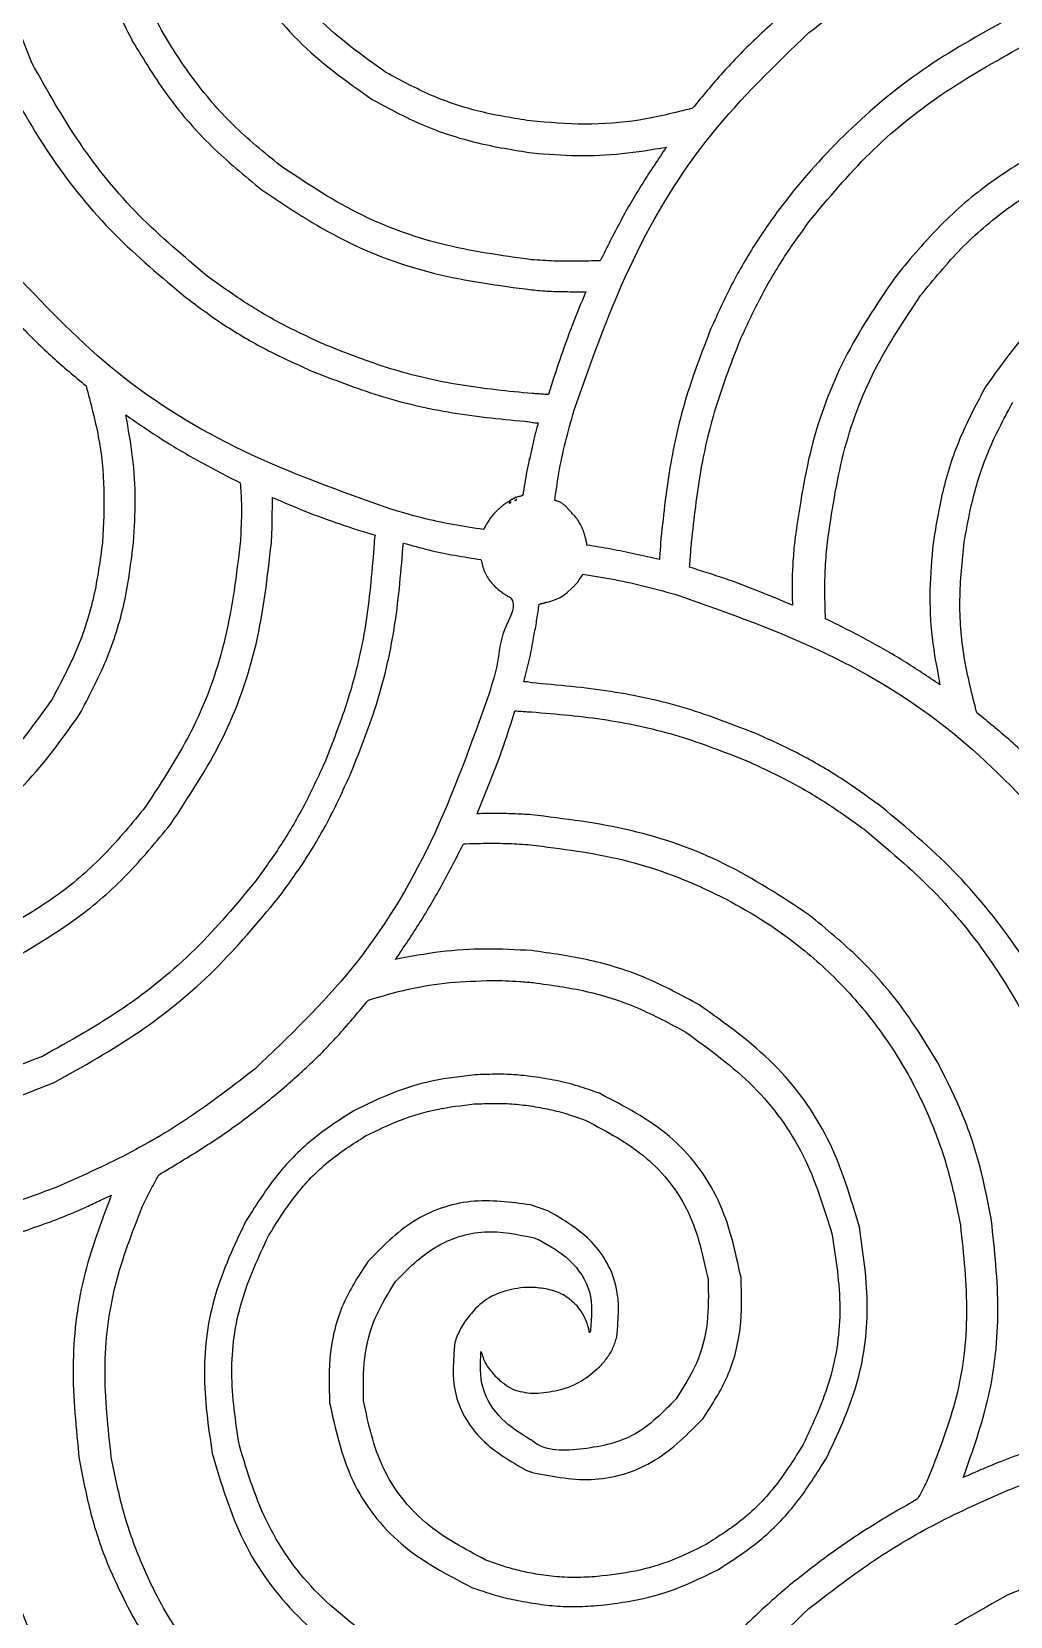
# Model space of a CAD drawing. Extents: x 0 to 371, y 0 to 260.
# Drawn here: x 257.6 to 284.28, y 165.5 to 208.7 of the extents above; entities that cross this region are included whole.
import ezdxf

# ---------------------------------------------------------------- set-up
doc = ezdxf.new("R2010")
doc.units = 0
doc.layers.add('Layer_1', color=7, linetype='CONTINUOUS')

msp = doc.modelspace()

# ---------------------------------------------------------------- linework, layer by layer
at = {"layer": 'Layer_1', "color": 7}
for points in [[(271.171561, 197.035207), (271.171561, 197.061563)], [(270.748333, 195.976874), (270.721452, 195.976874)], [(270.801038, 196.003229), (270.774686, 196.003229)], [(271.885724, 195.924164), (271.859372, 195.924164)], [(272.256247, 195.659581), (272.17666, 195.738646)], [(272.732708, 194.706668), (272.732708, 194.759894)], [(272.229894, 193.436977), (272.308952, 193.516043), (272.362186, 193.569269)], [(272.414891, 193.621979), (272.494477, 193.701561)], [(271.436144, 193.092813), (271.462497, 193.092813)], [(271.674375, 176.556355), (271.197913, 176.715001)], [(271.2775, 174.466043), (271.012917, 174.466043)], [(271.197913, 171.582497), (271.409792, 171.582497)]]:
    msp.add_lwpolyline(points, dxfattribs=at)
for points in [[(264.1601, 196.003229)], [(270.668747, 195.870938)], [(270.827391, 195.950519)], [(267.731977, 194.759894)], [(272.626769, 193.912918)], [(270.774686, 190.182396)], [(270.295128, 186.574347)], [(270.139051, 182.833491)], [(259.76812, 176.979585)]]:
    msp.add_lwpolyline(points, close=True, dxfattribs=at)
for points, knots in [([(257.598227, 207.856769), (257.1702, 208.959456), (256.288893, 211.229893), (255.9687, 214.959988), (256.366684, 217.436509), (256.566249, 218.67833)], [0, 0, 0, 0, 3.536436, 7.28153, 11.048228, 11.048228, 11.048228, 11.048228]), ([(267.255516, 207.592186), (266.613148, 208.051257), (265.341222, 208.960244), (263.940661, 210.894264), (263.48751, 212.378338), (263.260413, 213.12208)], [0, 0, 0, 0, 2.359117, 4.671186, 6.993906, 6.993906, 6.993906, 6.993906]), ([(258.894788, 212.725205), (258.989901, 212.226802), (259.179662, 211.232423), (259.661669, 209.787706), (260.120618, 208.888206), (260.349997, 208.438646)], [0, 0, 0, 0, 1.521336, 3.035266, 4.547924, 4.547924, 4.547924, 4.547924]), ([(264.371457, 205.052289), (263.932933, 205.409718), (263.062328, 206.119325), (261.969392, 207.406825), (261.102121, 208.743905), (260.456703, 210.110022), (259.993993, 211.460081), (259.807925, 212.3917), (259.714894, 212.857497)], [0, 0, 0, 0, 1.694147, 3.363403, 5.041207, 6.462388, 7.886199, 9.309933, 9.309933, 9.309933, 9.309933]), ([(262.519374, 212.910207), (262.761442, 212.09309), (263.243781, 210.464926), (264.783794, 208.34825), (266.178505, 207.354518), (266.884993, 206.851146)], [0, 0, 0, 0, 2.54426, 5.069614, 7.661986, 7.661986, 7.661986, 7.661986]), ([(278.791243, 208.676874), (279.342086, 209.102286), (280.448081, 209.956438), (282.266807, 211.041902), (283.561706, 211.615239), (284.215201, 211.904584)], [0, 0, 0, 0, 2.086879, 4.19008, 6.332929, 6.332929, 6.332929, 6.332929]), ([(278.262076, 209.338332), (277.947177, 209.063965), (277.31258, 208.511051), (276.428391, 207.599171), (275.887552, 206.942388), (275.616243, 206.612918)], [0, 0, 0, 0, 1.252638, 2.524357, 3.804463, 3.804463, 3.804463, 3.804463]), ([(284.215201, 209.047394), (283.42802, 208.609636), (281.865303, 207.740597), (279.819306, 206.021623), (278.34148, 204.390415), (277.336627, 202.959644), (276.668338, 201.819479), (276.303129, 201.013374), (276.119057, 200.607082)], [0, 0, 0, 0, 2.696804, 5.35371, 7.973322, 9.277489, 10.593552, 11.930936, 11.930936, 11.930936, 11.930936]), ([(260.349997, 208.438646), (260.661335, 207.926088), (261.282896, 206.902807), (262.476444, 205.540572), (263.403133, 204.775555), (263.869161, 204.39083)], [0, 0, 0, 0, 1.796894, 3.587356, 5.398685, 5.398685, 5.398685, 5.398685]), ([(272.414891, 198.464061), (272.896662, 199.822876), (273.829301, 202.453345), (275.970721, 205.966937), (277.868373, 207.790187), (278.791243, 208.676874)], [0, 0, 0, 0, 4.320331, 8.363528, 12.191411, 12.191411, 12.191411, 12.191411]), ([(278.791243, 203.517499), (279.32375, 204.157663), (280.397601, 205.448613), (282.379338, 207.05638), (283.864757, 207.887975), (284.612076, 208.306354)], [0, 0, 0, 0, 2.494016, 5.029417, 7.596492, 7.596492, 7.596492, 7.596492]), ([(262.387082, 202.035936), (261.747593, 202.573061), (260.461198, 203.65354), (258.847677, 205.628963), (258.016406, 207.111142), (257.598227, 207.856769)], [0, 0, 0, 0, 2.50184, 5.032695, 7.594725, 7.594725, 7.594725, 7.594725]), ([(256.778122, 207.56583), (257.217108, 206.77825), (258.088528, 205.214846), (259.786684, 203.142778), (261.136611, 202.013067), (261.805205, 201.453543)], [0, 0, 0, 0, 2.701966, 5.363601, 7.975465, 7.975465, 7.975465, 7.975465]), ([(271.197913, 206.269269), (270.739017, 206.341805), (269.818824, 206.487258), (268.485701, 206.929387), (267.664975, 207.371577), (267.255516, 207.592186)], [0, 0, 0, 0, 1.392508, 2.792301, 4.185936, 4.185936, 4.185936, 4.185936]), ([(266.884993, 206.851146), (267.338158, 206.607584), (268.24542, 206.11996), (269.723237, 205.639438), (270.741319, 205.477132), (271.250618, 205.395938)], [0, 0, 0, 0, 1.541296, 3.085767, 4.63181, 4.63181, 4.63181, 4.63181]), ([(275.616243, 206.612918), (275.135149, 206.492921), (274.173252, 206.253001), (272.68146, 206.142413), (271.692896, 206.226943), (271.197913, 206.269269)], [0, 0, 0, 0, 1.485752, 2.970608, 4.45968, 4.45968, 4.45968, 4.45968]), ([(271.250618, 205.395938), (271.657949, 205.364202), (272.47233, 205.300753), (273.6979, 205.353132), (274.501344, 205.487544), (274.90208, 205.554584)], [0, 0, 0, 0, 1.225053, 2.44926, 3.667472, 3.667472, 3.667472, 3.667472]), ([(274.90208, 205.554584), (274.684368, 205.230487), (274.244612, 204.575842), (273.641672, 203.543162), (273.28354, 202.822875), (273.102702, 202.459166)], [0, 0, 0, 0, 1.17114, 2.365587, 3.583926, 3.583926, 3.583926, 3.583926]), ([(285.168125, 205.501874), (284.655528, 205.19053), (283.632148, 204.568942), (282.269671, 203.375473), (281.504553, 202.448745), (281.119788, 201.982709)], [0, 0, 0, 0, 1.797008, 3.587658, 5.399077, 5.399077, 5.399077, 5.399077]), ([(271.224266, 202.485521), (270.398672, 202.599079), (268.759132, 202.824594), (266.416543, 203.689312), (265.051939, 204.598772), (264.371457, 205.052289)], [0, 0, 0, 0, 2.496057, 4.956901, 7.404646, 7.404646, 7.404646, 7.404646]), ([(263.869161, 204.39083), (264.5976, 203.90538), (266.06002, 202.930787), (268.576667, 202.014793), (270.337353, 201.782453), (271.224266, 201.665416)], [0, 0, 0, 0, 2.619894, 5.259723, 7.939252, 7.939252, 7.939252, 7.939252]), ([(281.833951, 201.506769), (282.19187, 201.944534), (282.902484, 202.813675), (284.183616, 203.91862), (285.138878, 204.497527), (285.617705, 204.787705)], [0, 0, 0, 0, 1.694337, 3.363945, 5.041935, 5.041935, 5.041935, 5.041935]), ([(276.912807, 200.289789), (277.088691, 200.671684), (277.438584, 201.431404), (278.067766, 202.511691), (278.550954, 203.183439), (278.791243, 203.517499)], [0, 0, 0, 0, 1.260922, 2.508408, 3.742494, 3.742494, 3.742494, 3.742494]), ([(289.666041, 203.385207), (288.848923, 203.143138), (287.220759, 202.660799), (285.104083, 201.120783), (284.11035, 199.726071), (283.606977, 199.019582)], [0, 0, 0, 0, 2.544261, 5.069618, 7.661991, 7.661991, 7.661991, 7.661991]), ([(273.102702, 202.459166), (272.891411, 202.452182), (272.470857, 202.438283), (271.843898, 202.442742), (271.429623, 202.471343), (271.224266, 202.485521)], [0, 0, 0, 0, 0.634212, 1.262339, 1.879756, 1.879756, 1.879756, 1.879756]), ([(267.387807, 195.685936), (266.027308, 196.167967), (263.393619, 197.101095), (259.874644, 199.236625), (258.057263, 201.138841), (257.174997, 202.062291)], [0, 0, 0, 0, 4.325797, 8.373984, 12.19338, 12.19338, 12.19338, 12.19338]), ([(265.615311, 200.157497), (265.233374, 200.333387), (264.473543, 200.683305), (263.393044, 201.312422), (262.721184, 201.795641), (262.387082, 202.035936)], [0, 0, 0, 0, 1.261045, 2.508746, 3.742942, 3.742942, 3.742942, 3.742942]), ([(281.119788, 201.982709), (280.641063, 201.269254), (279.677887, 199.833807), (278.765849, 197.362828), (278.518746, 195.631396), (278.394368, 194.759894)], [0, 0, 0, 0, 2.571407, 5.173575, 7.810765, 7.810765, 7.810765, 7.810765]), ([(256.539894, 201.533124), (256.794411, 201.23792), (257.306635, 200.643813), (258.158682, 199.815036), (258.770683, 199.304033), (259.07979, 199.045938)], [0, 0, 0, 0, 1.168937, 2.352526, 3.560394, 3.560394, 3.560394, 3.560394]), ([(261.805205, 201.453543), (262.150215, 201.197077), (262.845904, 200.67993), (263.982803, 200.018426), (264.786324, 199.653465), (265.192083, 199.469168)], [0, 0, 0, 0, 1.288998, 2.599179, 3.935706, 3.935706, 3.935706, 3.935706]), ([(271.224266, 201.665416), (271.385514, 201.651174), (271.711498, 201.622382), (272.206069, 201.613097), (272.538605, 201.612836), (272.705827, 201.612705)], [0, 0, 0, 0, 0.485488, 0.981473, 1.483178, 1.483178, 1.483178, 1.483178]), ([(272.705827, 201.612705), (272.581108, 201.307193), (272.330958, 200.694423), (271.986458, 199.760719), (271.788159, 199.126068), (271.688848, 198.808225)], [0, 0, 0, 0, 0.989953, 1.985564, 2.984424, 2.984424, 2.984424, 2.984424]), ([(279.294057, 194.786249), (279.413195, 195.596124), (279.649821, 197.204674), (280.494402, 199.504295), (281.388863, 200.841412), (281.833951, 201.506769)], [0, 0, 0, 0, 2.452598, 4.871277, 7.266896, 7.266896, 7.266896, 7.266896]), ([(276.119057, 200.607082), (275.883485, 199.998854), (275.405774, 198.765445), (274.95636, 196.797409), (274.815075, 195.445428), (274.743436, 194.759894)], [0, 0, 0, 0, 1.954953, 3.964391, 6.031376, 6.031376, 6.031376, 6.031376]), ([(271.250618, 198.83458), (270.589235, 198.899228), (269.283469, 199.026862), (267.38672, 199.464361), (266.199433, 199.928935), (265.615311, 200.157497)], [0, 0, 0, 0, 1.992575, 3.933927, 5.81399, 5.81399, 5.81399, 5.81399]), ([(275.589891, 194.786249), (275.661608, 195.430371), (275.803321, 196.70317), (276.241991, 198.553217), (276.6914, 199.716621), (276.912807, 200.289789)], [0, 0, 0, 0, 1.943386, 3.84017, 5.682105, 5.682105, 5.682105, 5.682105]), ([(265.192083, 199.469168), (265.813369, 199.224728), (267.075138, 198.728295), (269.088548, 198.265588), (270.472501, 198.133769), (271.171561, 198.067186)], [0, 0, 0, 0, 2.001067, 4.063967, 6.169534, 6.169534, 6.169534, 6.169534]), ([(259.07979, 199.045938), (259.203341, 198.586386), (259.451771, 197.66234), (259.603797, 196.226183), (259.554517, 195.26604), (259.529892, 194.786249)], [0, 0, 0, 0, 1.426302, 2.867941, 4.307898, 4.307898, 4.307898, 4.307898]), ([(271.688848, 198.808225), (271.643115, 198.810245), (271.547984, 198.814448), (271.40236, 198.830129), (271.301772, 198.83308), (271.250618, 198.83458)], [0, 0, 0, 0, 0.137306, 0.285617, 0.439088, 0.439088, 0.439088, 0.439088]), ([(283.606977, 199.019582), (283.370582, 198.577128), (282.89749, 197.691654), (282.420487, 196.252064), (282.259053, 195.258165), (282.178121, 194.759894)], [0, 0, 0, 0, 1.503159, 3.008233, 4.521331, 4.521331, 4.521331, 4.521331]), ([(271.859372, 195.924164), (271.900041, 196.20695), (271.981842, 196.775731), (272.168042, 197.62424), (272.332205, 198.18275), (272.414891, 198.464061)], [0, 0, 0, 0, 0.856909, 1.723537, 2.603019, 2.603019, 2.603019, 2.603019]), ([(283.024576, 194.786249), (283.104238, 195.227804), (283.264226, 196.114604), (283.707015, 197.40024), (284.134059, 198.197757), (284.347493, 198.596352)], [0, 0, 0, 0, 1.344943, 2.701122, 4.056191, 4.056191, 4.056191, 4.056191]), ([(260.376352, 194.786249), (260.399283, 195.169897), (260.445407, 195.941555), (260.370998, 197.104213), (260.233675, 197.869458), (260.164995, 198.252188)], [0, 0, 0, 0, 1.152286, 2.317672, 3.483705, 3.483705, 3.483705, 3.483705]), ([(260.164995, 198.252188), (260.490881, 198.027225), (261.149414, 197.572634), (262.196328, 196.961372), (262.921201, 196.588267), (263.286769, 196.400104)], [0, 0, 0, 0, 1.187646, 2.399927, 3.63333, 3.63333, 3.63333, 3.63333]), ([(271.171561, 198.067186), (271.197869, 198.060079), (271.249893, 198.046024), (271.330329, 198.040977), (271.383338, 198.040879), (271.409792, 198.04083)], [0, 0, 0, 0, 0.08155, 0.161267, 0.240676, 0.240676, 0.240676, 0.240676]), ([(271.409792, 198.04083), (271.37804, 197.928783), (271.315433, 197.707856), (271.24535, 197.370332), (271.196293, 197.147533), (271.171561, 197.035207)], [0, 0, 0, 0, 0.349259, 0.688643, 1.033718, 1.033718, 1.033718, 1.033718]), ([(271.171561, 197.061563), (271.146921, 196.949378), (271.09822, 196.727644), (271.038607, 196.392052), (271.003643, 196.168855), (270.986035, 196.056456)], [0, 0, 0, 0, 0.344544, 0.680994, 1.022308, 1.022308, 1.022308, 1.022308]), ([(263.286769, 196.400104), (263.299336, 196.217278), (263.324319, 195.853849), (263.312543, 195.306299), (263.295393, 194.942739), (263.286769, 194.759894)], [0, 0, 0, 0, 0.549499, 1.092317, 1.641533, 1.641533, 1.641533, 1.641533]), ([(264.133745, 194.759894), (264.140867, 194.894749), (264.155312, 195.168236), (264.159897, 195.582898), (264.160032, 195.862467), (264.1601, 196.003229)], [0, 0, 0, 0, 0.405088, 0.821518, 1.243819, 1.243819, 1.243819, 1.243819]), ([(264.1601, 196.003229), (264.462188, 195.87429), (265.069118, 195.615237), (266.004753, 195.269992), (266.642906, 195.07137), (266.96458, 194.971251)], [0, 0, 0, 0, 0.985277, 1.979537, 2.990115, 2.990115, 2.990115, 2.990115]), ([(270.456868, 195.791872), (270.381728, 195.729084), (270.234404, 195.605976), (270.049096, 195.384898), (269.968094, 195.215089), (269.927702, 195.130414)], [0, 0, 0, 0, 0.293617, 0.575684, 0.856236, 0.856236, 0.856236, 0.856236]), ([(270.721452, 195.976874), (270.720206, 195.969961), (270.718055, 195.958021), (270.704376, 195.951373), (270.690621, 195.950241), (270.674329, 195.946472), (270.66398, 195.927179), (270.637612, 195.929285), (270.639866, 195.904325), (270.625325, 195.898385), (270.597685, 195.895598), (270.562288, 195.861248), (270.51144, 195.825246), (270.474742, 195.802803), (270.456868, 195.791872)], [0, 0, 0, 0, 0.019808, 0.034208, 0.041106, 0.06181, 0.080423, 0.101127, 0.12106, 0.13558, 0.142498, 0.205066, 0.270965, 0.333533, 0.333533, 0.333533, 0.333533]), ([(270.668747, 195.870938), (270.661558, 195.869328), (270.647907, 195.866271), (270.638197, 195.850574), (270.608667, 195.837009), (270.62296, 195.868117), (270.644883, 195.870398), (270.66026, 195.870746), (270.668747, 195.870938)], [0, 0, 0, 0, 0.020704, 0.039317, 0.060021, 0.080177, 0.100829, 0.12627, 0.12627, 0.12627, 0.12627]), ([(270.774686, 196.003229), (270.773436, 195.996306), (270.771277, 195.98435), (270.757636, 195.977785), (270.750609, 195.977097), (270.748333, 195.976874)], [0, 0, 0, 0, 0.019808, 0.034208, 0.041106, 0.041106, 0.041106, 0.041106]), ([(270.827391, 195.950519), (270.819069, 195.943581), (270.805291, 195.932095), (270.787994, 195.925884), (270.763359, 195.921914), (270.800616, 195.944214), (270.815036, 195.949203), (270.824724, 195.950235), (270.827391, 195.950519)], [0, 0, 0, 0, 0.031496, 0.052148, 0.059991, 0.091487, 0.112139, 0.119982, 0.119982, 0.119982, 0.119982]), ([(270.986035, 196.056456), (270.97704, 196.054668), (270.958379, 196.05096), (270.934609, 196.035233), (270.901069, 196.027508), (270.86427, 196.026644), (270.831252, 196.009437), (270.810302, 196.005133), (270.801038, 196.003229)], [0, 0, 0, 0, 0.027281, 0.056596, 0.083876, 0.129495, 0.165195, 0.193498, 0.193498, 0.193498, 0.193498]), ([(272.17666, 195.738646), (272.17486, 195.745833), (272.171026, 195.761145), (272.145905, 195.772743), (272.12155, 195.794166), (272.09006, 195.820295), (272.051473, 195.841878), (272.016502, 195.876742), (271.968482, 195.890567), (271.92164, 195.900966), (271.896891, 195.916951), (271.885724, 195.924164)], [0, 0, 0, 0, 0.021163, 0.045089, 0.077239, 0.119756, 0.167007, 0.209524, 0.265064, 0.313164, 0.352706, 0.352706, 0.352706, 0.352706]), ([(269.927702, 195.130414), (269.644915, 195.171084), (269.076135, 195.252884), (268.227628, 195.439086), (267.669118, 195.60325), (267.387807, 195.685936)], [0, 0, 0, 0, 0.856908, 1.723535, 2.603017, 2.603017, 2.603017, 2.603017]), ([(272.468125, 195.421352), (272.443556, 195.447487), (272.395292, 195.498828), (272.329079, 195.582105), (272.280816, 195.633445), (272.256247, 195.659581)], [0, 0, 0, 0, 0.107569, 0.21131, 0.318879, 0.318879, 0.318879, 0.318879]), ([(272.732708, 194.759894), (272.723943, 194.794855), (272.706876, 194.862933), (272.681233, 194.960175), (272.654373, 195.048764), (272.625984, 195.131047), (272.594048, 195.212497), (272.552705, 195.277538), (272.522649, 195.334266), (272.492736, 195.37619), (272.476598, 195.405805), (272.468125, 195.421352)], [0, 0, 0, 0, 0.108128, 0.210555, 0.301685, 0.385703, 0.471853, 0.563171, 0.616246, 0.664269, 0.717344, 0.717344, 0.717344, 0.717344]), ([(266.96458, 194.971251), (266.957508, 194.94728), (266.944115, 194.901886), (266.938103, 194.83044), (266.938185, 194.784032), (266.938227, 194.759894)], [0, 0, 0, 0, 0.074783, 0.141617, 0.214059, 0.214059, 0.214059, 0.214059]), ([(259.529892, 194.786249), (259.462939, 194.285661), (259.329054, 193.284635), (258.863544, 191.834926), (258.390114, 190.944674), (258.153749, 190.500206)], [0, 0, 0, 0, 1.513347, 3.026242, 4.534674, 4.534674, 4.534674, 4.534674]), ([(258.894788, 190.07646), (259.153991, 190.564558), (259.672394, 191.540752), (260.171229, 193.135755), (260.307864, 194.235171), (260.376352, 194.786249)], [0, 0, 0, 0, 1.655747, 3.311482, 4.975489, 4.975489, 4.975489, 4.975489]), ([(263.286769, 194.759894), (263.179846, 193.895142), (262.967237, 192.175629), (262.103334, 189.710303), (261.162218, 188.276172), (260.694161, 187.562918)], [0, 0, 0, 0, 2.61027, 5.190383, 7.743212, 7.743212, 7.743212, 7.743212]), ([(261.381975, 187.086977), (261.883375, 187.845923), (262.891163, 189.371366), (263.820739, 191.999259), (264.028957, 193.835693), (264.133745, 194.759894)], [0, 0, 0, 0, 2.722229, 5.471544, 8.256933, 8.256933, 8.256933, 8.256933]), ([(266.938227, 194.759894), (266.880754, 194.057047), (266.767482, 192.671838), (266.324217, 190.656467), (265.831612, 189.399558), (265.588958, 188.780414)], [0, 0, 0, 0, 2.114445, 4.167261, 6.16014, 6.16014, 6.16014, 6.16014]), ([(266.303122, 188.48896), (266.56179, 189.138674), (267.087221, 190.458432), (267.554436, 192.573522), (267.672375, 194.025904), (267.731977, 194.759894)], [0, 0, 0, 0, 2.095571, 4.256707, 6.464771, 6.464771, 6.464771, 6.464771]), ([(267.731977, 194.759894), (267.963142, 194.694449), (268.426094, 194.563382), (269.13459, 194.42136), (269.61058, 194.346989), (269.848644, 194.309793)], [0, 0, 0, 0, 0.720513, 1.442967, 2.165843, 2.165843, 2.165843, 2.165843]), ([(274.717083, 194.309793), (274.496847, 194.360894), (274.05757, 194.462818), (273.395838, 194.595249), (272.953397, 194.669588), (272.732708, 194.706668)], [0, 0, 0, 0, 0.678238, 1.352795, 2.024117, 2.024117, 2.024117, 2.024117]), ([(274.743436, 194.759894), (274.741869, 194.70919), (274.738793, 194.609588), (274.721726, 194.460099), (274.718649, 194.360497), (274.717083, 194.309793)], [0, 0, 0, 0, 0.152124, 0.298834, 0.450958, 0.450958, 0.450958, 0.450958]), ([(275.537186, 194.099986), (275.544287, 194.176831), (275.558299, 194.328455), (275.568676, 194.557732), (275.582754, 194.709379), (275.589891, 194.786249)], [0, 0, 0, 0, 0.231487, 0.456755, 0.688326, 0.688326, 0.688326, 0.688326]), ([(278.394368, 194.759894), (278.378548, 194.574462), (278.346778, 194.202078), (278.325557, 193.636879), (278.336258, 193.257874), (278.341663, 193.066458)], [0, 0, 0, 0, 0.558295, 1.121167, 1.695522, 1.695522, 1.695522, 1.695522]), ([(279.241352, 192.695938), (279.234405, 192.931408), (279.220627, 193.398424), (279.23005, 194.096591), (279.272761, 194.55679), (279.294057, 194.786249)], [0, 0, 0, 0, 0.706737, 1.401697, 2.092798, 2.092798, 2.092798, 2.092798]), ([(282.178121, 194.759894), (282.139398, 194.33249), (282.061646, 193.474312), (282.119933, 192.174928), (282.281965, 191.323508), (282.363118, 190.897081)], [0, 0, 0, 0, 1.286655, 2.583458, 3.884635, 3.884635, 3.884635, 3.884635]), ([(283.368746, 190.129686), (283.240007, 190.633009), (282.981416, 191.64401), (282.860488, 193.218586), (282.969814, 194.263061), (283.024576, 194.786249)], [0, 0, 0, 0, 1.556917, 3.127299, 4.703409, 4.703409, 4.703409, 4.703409]), ([(269.848644, 194.309793), (269.87458, 194.199325), (269.925913, 193.980684), (270.104285, 193.688877), (270.268836, 193.538725), (270.351458, 193.463333)], [0, 0, 0, 0, 0.338897, 0.670754, 1.005417, 1.005417, 1.005417, 1.005417]), ([(278.341663, 193.066458), (278.038835, 193.193588), (277.429913, 193.44922), (276.49658, 193.800775), (275.858397, 193.999808), (275.537186, 194.099986)], [0, 0, 0, 0, 0.985284, 1.981199, 2.990435, 2.990435, 2.990435, 2.990435]), ([(272.362186, 193.569269), (272.369336, 193.57107), (272.384569, 193.574906), (272.395858, 193.600049), (272.407949, 193.61398), (272.414891, 193.621979)], [0, 0, 0, 0, 0.021038, 0.044821, 0.07689, 0.07689, 0.07689, 0.07689]), ([(272.494477, 193.701561), (272.495918, 193.708581), (272.498652, 193.721913), (272.516655, 193.733918), (272.51939, 193.74725), (272.52083, 193.754271)], [0, 0, 0, 0, 0.020705, 0.039319, 0.060024, 0.060024, 0.060024, 0.060024]), ([(272.52083, 193.754271), (272.536491, 193.77142), (272.566238, 193.803993), (272.599573, 193.858821), (272.617849, 193.895176), (272.626769, 193.912918)], [0, 0, 0, 0, 0.069511, 0.132028, 0.191624, 0.191624, 0.191624, 0.191624]), ([(272.626769, 193.912918), (272.918267, 193.865158), (273.503875, 193.76921), (274.37913, 193.578335), (274.956007, 193.413815), (275.24625, 193.331041)], [0, 0, 0, 0, 0.886089, 1.780118, 2.685403, 2.685403, 2.685403, 2.685403]), ([(270.351458, 193.463333), (270.369429, 193.452719), (270.406325, 193.43093), (270.454776, 193.389092), (270.503302, 193.365104), (270.534405, 193.33648), (270.56516, 193.32628), (270.585371, 193.301624), (270.614843, 193.300654), (270.631248, 193.288028), (270.865234, 193.086096), (270.372256, 192.347027), (270.340125, 191.519806), (270.153556, 190.928855), (270.059993, 190.632497)], [0, 0, 0, 0, 0.062523, 0.128365, 0.190888, 0.223716, 0.253339, 0.286167, 0.312625, 0.336102, 0.346563, 1.239408, 2.145887, 3.057799, 3.057799, 3.057799, 3.057799]), ([(271.568436, 193.119168), (271.576787, 193.126231), (271.592169, 193.139242), (271.620846, 193.14595), (271.638704, 193.14601), (271.647493, 193.146039)], [0, 0, 0, 0, 0.032347, 0.059583, 0.085982, 0.085982, 0.085982, 0.085982]), ([(271.647493, 193.146039), (271.71568, 193.165216), (271.849503, 193.202854), (272.039522, 193.288604), (272.14894, 193.370003), (272.203542, 193.410622)], [0, 0, 0, 0, 0.212426, 0.416911, 0.620595, 0.620595, 0.620595, 0.620595]), ([(272.203542, 193.410622), (272.204792, 193.417545), (272.20695, 193.429501), (272.220591, 193.436067), (272.227618, 193.436755), (272.229894, 193.436977)], [0, 0, 0, 0, 0.019808, 0.034208, 0.041106, 0.041106, 0.041106, 0.041106]), ([(275.24625, 193.331041), (276.606858, 192.848966), (279.241787, 191.915389), (282.763753, 189.772153), (284.577456, 187.858513), (285.459061, 186.928331)], [0, 0, 0, 0, 4.326149, 8.37794, 12.210244, 12.210244, 12.210244, 12.210244]), ([(271.012917, 190.976146), (271.039288, 191.073103), (271.091903, 191.266551), (271.165771, 191.556979), (271.233829, 191.892526), (271.302426, 192.26949), (271.377, 192.683342), (271.416643, 192.957802), (271.436144, 193.092813)], [0, 0, 0, 0, 0.301445, 0.601444, 0.898796, 1.32832, 1.75098, 2.160184, 2.160184, 2.160184, 2.160184]), ([(271.462497, 193.092813), (271.471227, 193.099939), (271.488921, 193.114384), (271.527247, 193.119385), (271.553485, 193.119247), (271.568436, 193.119168)], [0, 0, 0, 0, 0.033167, 0.067223, 0.112338, 0.112338, 0.112338, 0.112338]), ([(282.363118, 190.897081), (282.036887, 191.115023), (281.37652, 191.556188), (280.333041, 192.155453), (279.607147, 192.514836), (279.241352, 192.695938)], [0, 0, 0, 0, 1.176781, 2.382078, 3.606441, 3.606441, 3.606441, 3.606441]), ([(271.224266, 190.949791), (271.200296, 190.956863), (271.154904, 190.970256), (271.08346, 190.97627), (271.037054, 190.976189), (271.012917, 190.976146)], [0, 0, 0, 0, 0.074781, 0.141612, 0.214051, 0.214051, 0.214051, 0.214051]), ([(270.059993, 190.632497), (269.577955, 189.271957), (268.644804, 186.638162), (266.509348, 183.118973), (264.607097, 181.301477), (263.683643, 180.419168)], [0, 0, 0, 0, 4.325923, 8.37432, 12.193811, 12.193811, 12.193811, 12.193811]), ([(277.389269, 189.547293), (276.750332, 189.797211), (275.452506, 190.304852), (273.37381, 190.75692), (271.946981, 190.884944), (271.224266, 190.949791)], [0, 0, 0, 0, 2.055862, 4.175925, 6.351995, 6.351995, 6.351995, 6.351995]), ([(258.153749, 190.500206), (257.694714, 189.85781), (256.785815, 188.585851), (254.852101, 187.18493), (253.368081, 186.731713), (252.62437, 186.504585)], [0, 0, 0, 0, 2.359139, 4.671152, 6.993793, 6.993793, 6.993793, 6.993793]), ([(269.742705, 187.377916), (269.866372, 187.680547), (270.115661, 188.290591), (270.471109, 189.222002), (270.672955, 189.860561), (270.774686, 190.182396)], [0, 0, 0, 0, 0.98081, 1.97712, 2.98951, 2.98951, 2.98951, 2.98951]), ([(270.774686, 190.182396), (270.825345, 190.180831), (270.924819, 190.177758), (271.074132, 190.160679), (271.173607, 190.157606), (271.224266, 190.156041)], [0, 0, 0, 0, 0.151989, 0.298449, 0.450438, 0.450438, 0.450438, 0.450438]), ([(271.224266, 190.156041), (271.911748, 190.098452), (273.26796, 189.984844), (275.23794, 189.54863), (276.467418, 189.068841), (277.071452, 188.833124)], [0, 0, 0, 0, 2.068543, 4.080665, 6.023909, 6.023909, 6.023909, 6.023909]), ([(286.094166, 187.483852), (285.821625, 187.798562), (285.272443, 188.432716), (284.365522, 189.322811), (283.702871, 189.859217), (283.368746, 190.129686)], [0, 0, 0, 0, 1.248723, 2.516232, 3.805337, 3.805337, 3.805337, 3.805337]), ([(252.835727, 185.710835), (253.652312, 185.958006), (255.277037, 186.449793), (257.397739, 187.97952), (258.391502, 189.371499), (258.894788, 190.07646)], [0, 0, 0, 0, 2.548266, 5.070183, 7.657964, 7.657964, 7.657964, 7.657964]), ([(280.775618, 187.562918), (280.429898, 187.814346), (279.730136, 188.323255), (278.599205, 188.992934), (277.795208, 189.361303), (277.389269, 189.547293)], [0, 0, 0, 0, 1.282083, 2.595024, 3.933957, 3.933957, 3.933957, 3.933957]), ([(277.071452, 188.833124), (277.453388, 188.657234), (278.21322, 188.307316), (279.293721, 187.6782), (279.965583, 187.194981), (280.299686, 186.954686)], [0, 0, 0, 0, 1.261045, 2.508749, 3.742947, 3.742947, 3.742947, 3.742947]), ([(265.588958, 188.780414), (265.413033, 188.398472), (265.063034, 187.638608), (264.433628, 186.558178), (263.950329, 185.886295), (263.709999, 185.552188)], [0, 0, 0, 0, 1.261102, 2.508929, 3.743202, 3.743202, 3.743202, 3.743202]), ([(264.318747, 185.076247), (264.57484, 185.427712), (265.089344, 186.13382), (265.752893, 187.277465), (266.118728, 188.082961), (266.303122, 188.48896)], [0, 0, 0, 0, 1.304057, 2.619905, 3.957169, 3.957169, 3.957169, 3.957169]), ([(260.694161, 187.562918), (260.336085, 187.123554), (259.625282, 186.251394), (258.349392, 185.138537), (257.389908, 184.567746), (256.910413, 184.282497)], [0, 0, 0, 0, 1.69868, 3.371974, 5.043547, 5.043547, 5.043547, 5.043547]), ([(287.020208, 170.60323), (287.191572, 171.85614), (287.532699, 174.350251), (287.104608, 178.058205), (286.030377, 181.246719), (284.471697, 183.791775), (282.799108, 185.876311), (281.445866, 187.004257), (280.775618, 187.562918)], [0, 0, 0, 0, 3.781588, 7.527836, 11.082466, 13.784317, 16.44576, 19.057536, 19.057536, 19.057536, 19.057536]), ([(257.333644, 183.567813), (257.84624, 183.879157), (258.869619, 184.500744), (260.232093, 185.694214), (260.99721, 186.620942), (261.381975, 187.086977)], [0, 0, 0, 0, 1.797007, 3.587655, 5.399073, 5.399073, 5.399073, 5.399073]), ([(271.224266, 187.351561), (271.05903, 187.360231), (270.730669, 187.37746), (270.236559, 187.394223), (269.907973, 187.383373), (269.742705, 187.377916)], [0, 0, 0, 0, 0.496425, 0.986507, 1.482446, 1.482446, 1.482446, 1.482446]), ([(278.791243, 184.626146), (278.040988, 185.118879), (276.532784, 186.109397), (273.941323, 187.021353), (272.133139, 187.241104), (271.224266, 187.351561)], [0, 0, 0, 0, 2.686076, 5.399698, 8.142179, 8.142179, 8.142179, 8.142179]), ([(280.299686, 186.954686), (280.939175, 186.417561), (282.225569, 185.337082), (283.839089, 183.361658), (284.670359, 181.879479), (285.088538, 181.133853)], [0, 0, 0, 0, 2.501839, 5.032693, 7.594724, 7.594724, 7.594724, 7.594724]), ([(267.520099, 183.409166), (267.744689, 183.741568), (268.196694, 184.410554), (268.809806, 185.464915), (269.18391, 186.191932), (269.372182, 186.557811)], [0, 0, 0, 0, 1.203234, 2.421602, 3.655967, 3.655967, 3.655967, 3.655967]), ([(269.372182, 186.557811), (269.474226, 186.561775), (269.679015, 186.56973), (269.986722, 186.575688), (270.192338, 186.574794), (270.295128, 186.574347)], [0, 0, 0, 0, 0.306357, 0.614826, 0.923194, 0.923194, 0.923194, 0.923194]), ([(270.295128, 186.574347), (270.397167, 186.572587), (270.599849, 186.569092), (270.900952, 186.555502), (271.099601, 186.539417), (271.197913, 186.531456)], [0, 0, 0, 0, 0.306154, 0.608128, 0.904015, 0.904015, 0.904015, 0.904015]), ([(271.197913, 186.531456), (272.046641, 186.426121), (273.735994, 186.216459), (276.135271, 185.331504), (278.079105, 184.176948), (279.564948, 182.889008), (280.666241, 181.612513), (281.531555, 180.272585), (282.177442, 178.90708), (282.640043, 177.556864), (282.826127, 176.625266), (282.919166, 176.15948)], [0, 0, 0, 0, 2.558737, 5.093043, 7.60685, 9.301099, 10.970518, 12.648395, 14.069576, 15.493389, 16.917123, 16.917123, 16.917123, 16.917123]), ([(263.709999, 185.552188), (263.177491, 184.912024), (262.103641, 183.621074), (260.121904, 182.013307), (258.636485, 181.181711), (257.889165, 180.763333)], [0, 0, 0, 0, 2.494016, 5.029417, 7.596492, 7.596492, 7.596492, 7.596492]), ([(258.206975, 180.049164), (258.994517, 180.488144), (260.557822, 181.359538), (262.629656, 183.057771), (263.759263, 184.40766), (264.318747, 185.076247)], [0, 0, 0, 0, 2.701851, 5.363294, 7.97507, 7.97507, 7.97507, 7.97507]), ([(282.310413, 180.578331), (281.999075, 181.090889), (281.377512, 182.11417), (280.183962, 183.476405), (279.257272, 184.241421), (278.791243, 184.626146)], [0, 0, 0, 0, 1.796895, 3.587358, 5.398689, 5.398689, 5.398689, 5.398689]), ([(271.224266, 183.647394), (270.810235, 183.670356), (269.983544, 183.716204), (268.740588, 183.636568), (267.927189, 183.485015), (267.520099, 183.409166)], [0, 0, 0, 0, 1.243343, 2.482573, 3.724182, 3.724182, 3.724182, 3.724182]), ([(275.801769, 182.165831), (275.329273, 182.423567), (274.383178, 182.939639), (272.829034, 183.425258), (271.759711, 183.573277), (271.224266, 183.647394)], [0, 0, 0, 0, 1.611897, 3.227553, 4.847955, 4.847955, 4.847955, 4.847955]), ([(266.779583, 182.298122), (267.142037, 182.405336), (267.869009, 182.620375), (268.99775, 182.797851), (269.758346, 182.821602), (270.139051, 182.833491)], [0, 0, 0, 0, 1.133157, 2.272774, 3.414828, 3.414828, 3.414828, 3.414828]), ([(270.139051, 182.833491), (270.265936, 182.832175), (270.519576, 182.829544), (270.899372, 182.809794), (271.151536, 182.785966), (271.2775, 182.774063)], [0, 0, 0, 0, 0.380653, 0.760913, 1.140463, 1.140463, 1.140463, 1.140463]), ([(271.2775, 182.774063), (271.760632, 182.708794), (272.72826, 182.578073), (274.135498, 182.12633), (274.998397, 181.659143), (275.431247, 181.424791)], [0, 0, 0, 0, 1.460967, 2.926054, 4.400678, 4.400678, 4.400678, 4.400678]), ([(264.266036, 179.731354), (264.563503, 179.988213), (265.164251, 180.506952), (266.001813, 181.367933), (266.519194, 181.986705), (266.779583, 182.298122)], [0, 0, 0, 0, 1.178675, 2.380387, 3.597991, 3.597991, 3.597991, 3.597991]), ([(280.167394, 176.106769), (279.925325, 176.923887), (279.442986, 178.552051), (277.902969, 180.668726), (276.508257, 181.662458), (275.801769, 182.165831)], [0, 0, 0, 0, 2.544261, 5.069616, 7.661989, 7.661989, 7.661989, 7.661989]), ([(275.431247, 181.424791), (276.072976, 180.96112), (277.340386, 180.045373), (278.746581, 178.11796), (279.199437, 176.636974), (279.426349, 175.894896)], [0, 0, 0, 0, 2.366487, 4.673791, 6.990992, 6.990992, 6.990992, 6.990992]), ([(257.889165, 180.763333), (256.799607, 180.340648), (254.558266, 179.471138), (250.87712, 179.133321), (248.429223, 179.513936), (247.200412, 179.704999)], [0, 0, 0, 0, 3.494783, 7.189148, 10.912982, 10.912982, 10.912982, 10.912982]), ([(263.683643, 180.419168), (263.1328, 179.993756), (262.026806, 179.139604), (260.208079, 178.05414), (258.91318, 177.480803), (258.259685, 177.191458)], [0, 0, 0, 0, 2.086879, 4.19008, 6.332929, 6.332929, 6.332929, 6.332929]), ([(269.69, 180.260521), (269.306138, 180.216798), (268.539996, 180.129533), (267.42448, 179.792439), (266.730943, 179.452472), (266.382708, 179.281769)], [0, 0, 0, 0, 1.157449, 2.310129, 3.4726, 3.4726, 3.4726, 3.4726]), ([(271.2775, 180.207811), (271.101349, 180.229093), (270.749927, 180.271551), (270.218956, 180.281358), (269.866325, 180.267467), (269.69, 180.260521)], [0, 0, 0, 0, 0.531999, 1.061341, 1.590741, 1.590741, 1.590741, 1.590741]), ([(273.076349, 179.75771), (272.886563, 179.825003), (272.501796, 179.961432), (271.900092, 180.113893), (271.486506, 180.176282), (271.2775, 180.207811)], [0, 0, 0, 0, 0.603915, 1.224361, 1.858225, 1.858225, 1.858225, 1.858225]), ([(283.765621, 176.291771), (283.670509, 176.790174), (283.480748, 177.784554), (282.998741, 179.229271), (282.539791, 180.12877), (282.310413, 180.578331)], [0, 0, 0, 0, 1.521336, 3.035266, 4.547924, 4.547924, 4.547924, 4.547924]), ([(247.359058, 178.831668), (248.612442, 178.665382), (251.107903, 178.334311), (254.836977, 178.722177), (257.105737, 179.615536), (258.206975, 180.049164)], [0, 0, 0, 0, 3.786896, 7.539635, 11.079314, 11.079314, 11.079314, 11.079314]), ([(276.93916, 174.730626), (276.782717, 175.45487), (276.471546, 176.89542), (275.068451, 178.726904), (273.746988, 179.41069), (273.076349, 179.75771)], [0, 0, 0, 0, 2.205182, 4.386197, 6.633614, 6.633614, 6.633614, 6.633614]), ([(261.064165, 177.535622), (261.438957, 177.759229), (262.184516, 178.20404), (263.260751, 178.927822), (263.932071, 179.464413), (264.266036, 179.731354)], [0, 0, 0, 0, 1.309251, 2.604444, 3.886626, 3.886626, 3.886626, 3.886626]), ([(266.699997, 178.593956), (267.012932, 178.747141), (267.635596, 179.051943), (268.636773, 179.345286), (269.321158, 179.426295), (269.663118, 179.466771)], [0, 0, 0, 0, 1.044083, 2.077466, 3.109444, 3.109444, 3.109444, 3.109444]), ([(269.663118, 179.466771), (269.836843, 179.473723), (270.180373, 179.487471), (270.693879, 179.478093), (271.030247, 179.435361), (271.197913, 179.414061)], [0, 0, 0, 0, 0.521619, 1.031471, 1.538189, 1.538189, 1.538189, 1.538189]), ([(271.197913, 179.414061), (271.371842, 179.384244), (271.716566, 179.325148), (272.221186, 179.192893), (272.544967, 179.075506), (272.705827, 179.017186)], [0, 0, 0, 0, 0.52926, 1.048985, 1.562131, 1.562131, 1.562131, 1.562131]), ([(266.382708, 179.281769), (265.994326, 179.032974), (265.203707, 178.526508), (264.199515, 177.483356), (263.682503, 176.659073), (263.41906, 176.239061)], [0, 0, 0, 0, 1.38048, 2.810204, 4.2956, 4.2956, 4.2956, 4.2956]), ([(272.705827, 179.017186), (273.281954, 178.714211), (274.418955, 178.116281), (275.641725, 176.545912), (275.907059, 175.301438), (276.04, 174.677916)], [0, 0, 0, 0, 1.939424, 3.827502, 5.723392, 5.723392, 5.723392, 5.723392]), ([(264.054163, 175.868541), (264.28954, 176.246371), (264.750821, 176.986824), (265.647016, 177.922433), (266.353822, 178.373188), (266.699997, 178.593956)], [0, 0, 0, 0, 1.333712, 2.613745, 3.842465, 3.842465, 3.842465, 3.842465]), ([(258.259685, 177.191458), (257.711536, 176.985491), (256.590415, 176.56423), (254.79487, 176.1472), (253.551366, 175.997714), (252.915308, 175.921251)], [0, 0, 0, 0, 1.75538, 3.590254, 5.511553, 5.511553, 5.511553, 5.511553]), ([(260.61458, 176.662291), (260.660555, 176.759679), (260.753258, 176.95605), (260.906279, 177.245671), (261.011391, 177.438705), (261.064165, 177.535622)], [0, 0, 0, 0, 0.323045, 0.65138, 0.982455, 0.982455, 0.982455, 0.982455]), ([(256.566249, 175.762605), (256.799974, 175.827297), (257.263075, 175.955479), (257.940502, 176.19238), (258.516676, 176.411102), (258.994861, 176.614417), (259.380442, 176.796456), (259.63811, 176.918172), (259.76812, 176.979585)], [0, 0, 0, 0, 0.727343, 1.441154, 2.15188, 2.576009, 2.999573, 3.430935, 3.430935, 3.430935, 3.430935]), ([(259.76812, 176.979585), (259.486971, 176.233262), (258.918846, 174.725147), (258.636707, 172.264216), (258.807815, 170.619257), (258.894788, 169.783124)], [0, 0, 0, 0, 2.386386, 4.822236, 7.340322, 7.340322, 7.340322, 7.340322]), ([(271.197913, 176.715001), (270.654253, 176.787898), (269.560972, 176.93449), (267.922281, 176.365038), (267.144819, 175.560265), (266.752702, 175.154372)], [0, 0, 0, 0, 1.631158, 3.280195, 4.958221, 4.958221, 4.958221, 4.958221]), ([(259.76812, 169.835835), (259.680935, 170.634043), (259.509978, 172.199202), (259.785612, 174.537719), (260.34047, 175.95977), (260.61458, 176.662291)], [0, 0, 0, 0, 2.40486, 4.715544, 6.971607, 6.971607, 6.971607, 6.971607]), ([(273.552811, 173.116771), (273.592956, 173.574775), (273.674231, 174.502004), (272.935351, 175.815764), (272.103109, 176.304552), (271.674375, 176.556355)], [0, 0, 0, 0, 1.356337, 2.745906, 4.222352, 4.222352, 4.222352, 4.222352]), ([(282.998224, 169.280313), (283.256422, 170.007794), (283.77914, 171.48057), (284.028703, 173.874015), (283.854426, 175.475644), (283.765621, 176.291771)], [0, 0, 0, 0, 2.310336, 4.677247, 7.136435, 7.136435, 7.136435, 7.136435]), ([(263.41906, 176.239061), (263.115299, 175.595141), (262.504031, 174.299363), (262.202565, 172.114559), (262.412911, 170.671927), (262.519374, 169.941771)], [0, 0, 0, 0, 2.127754, 4.281735, 6.489169, 6.489169, 6.489169, 6.489169]), ([(263.260413, 170.153644), (263.159204, 170.813963), (262.959052, 172.119811), (263.230962, 174.102344), (263.780581, 175.281563), (264.054163, 175.868541)], [0, 0, 0, 0, 1.997914, 3.95108, 5.886882, 5.886882, 5.886882, 5.886882]), ([(267.520099, 174.625206), (267.856498, 174.967583), (268.523851, 175.646794), (269.933916, 176.098947), (270.850661, 175.909489), (271.303852, 175.815831)], [0, 0, 0, 0, 1.427193, 2.831282, 4.203987, 4.203987, 4.203987, 4.203987]), ([(279.426349, 175.894896), (279.527558, 175.234577), (279.727711, 173.92873), (279.455801, 171.946197), (278.906182, 170.766977), (278.632599, 170.179999)], [0, 0, 0, 0, 1.997914, 3.95108, 5.886882, 5.886882, 5.886882, 5.886882]), ([(279.267705, 169.80948), (279.571296, 170.457376), (280.179831, 171.756055), (280.484751, 173.939651), (280.274042, 175.378506), (280.167394, 176.106769)], [0, 0, 0, 0, 2.138634, 4.286794, 6.488376, 6.488376, 6.488376, 6.488376]), ([(282.919166, 176.15948), (283.006323, 175.361312), (283.17722, 173.796259), (282.901231, 171.457933), (282.346325, 170.036015), (282.072182, 169.333539)], [0, 0, 0, 0, 2.404717, 4.715186, 6.971166, 6.971166, 6.971166, 6.971166]), ([(257.598227, 164.941043), (257.1702, 166.043731), (256.288893, 168.314167), (255.9687, 172.044263), (256.366684, 174.520783), (256.566249, 175.762605)], [0, 0, 0, 0, 3.536436, 7.28153, 11.048228, 11.048228, 11.048228, 11.048228]), ([(271.303852, 175.815831), (271.314982, 175.808558), (271.33965, 175.792437), (271.387243, 175.783279), (271.419082, 175.769818), (271.436144, 175.762605)], [0, 0, 0, 0, 0.039542, 0.087642, 0.143182, 0.143182, 0.143182, 0.143182]), ([(271.436144, 175.762605), (271.727424, 175.597377), (272.314653, 175.264274), (272.921758, 174.354924), (272.866195, 173.655645), (272.838118, 173.302289)], [0, 0, 0, 0, 1.000362, 2.016763, 3.055001, 3.055001, 3.055001, 3.055001]), ([(266.752702, 175.154372), (266.510698, 174.780613), (266.023868, 174.028736), (265.682296, 172.690963), (265.708146, 171.779816), (265.72125, 171.317914)], [0, 0, 0, 0, 1.329543, 2.674589, 4.057533, 4.057533, 4.057533, 4.057533]), ([(266.647292, 171.370624), (266.639494, 171.762791), (266.62411, 172.536527), (266.922679, 173.664534), (267.322248, 174.307053), (267.520099, 174.625206)], [0, 0, 0, 0, 1.173483, 2.315255, 3.43515, 3.43515, 3.43515, 3.43515]), ([(276.04, 174.677916), (276.049428, 174.286011), (276.068019, 173.513229), (275.778922, 172.379912), (275.369871, 171.740821), (275.166663, 171.423335)], [0, 0, 0, 0, 1.173339, 2.313662, 3.439382, 3.439382, 3.439382, 3.439382]), ([(275.907708, 170.894168), (276.149712, 171.267928), (276.636542, 172.019805), (276.978114, 173.357578), (276.952264, 174.268724), (276.93916, 174.730626)], [0, 0, 0, 0, 1.329543, 2.674589, 4.057533, 4.057533, 4.057533, 4.057533]), ([(271.012917, 174.466043), (270.793195, 174.430625), (270.363026, 174.361284), (269.786362, 174.025269), (269.527957, 173.684381), (269.398535, 173.513646)], [0, 0, 0, 0, 0.664309, 1.300575, 1.939012, 1.939012, 1.939012, 1.939012]), ([(272.468125, 173.963747), (272.361014, 174.064551), (272.146433, 174.266498), (271.720271, 174.418974), (271.426201, 174.450235), (271.2775, 174.466043)], [0, 0, 0, 0, 0.437202, 0.875873, 1.324598, 1.324598, 1.324598, 1.324598]), ([(272.811766, 173.222708), (272.790489, 173.310967), (272.747715, 173.4884), (272.636777, 173.743112), (272.524532, 173.889954), (272.468125, 173.963747)], [0, 0, 0, 0, 0.272222, 0.547264, 0.825108, 0.825108, 0.825108, 0.825108]), ([(269.398535, 173.513646), (269.362945, 173.456411), (269.290016, 173.339128), (269.19947, 173.153623), (269.15547, 173.022333), (269.133952, 172.958124)], [0, 0, 0, 0, 0.202151, 0.414237, 0.617239, 0.617239, 0.617239, 0.617239]), ([(272.838118, 173.302289), (272.83638, 173.293256), (272.832772, 173.274511), (272.817112, 173.250486), (272.813504, 173.231741), (272.811766, 173.222708)], [0, 0, 0, 0, 0.027378, 0.056811, 0.084189, 0.084189, 0.084189, 0.084189]), ([(269.133952, 172.958124), (269.093846, 172.500111), (269.012648, 171.572822), (269.751845, 170.259148), (270.584151, 169.770348), (271.012917, 169.518541)], [0, 0, 0, 0, 1.356338, 2.74603, 4.222587, 4.222587, 4.222587, 4.222587]), ([(273.076349, 172.296666), (273.149907, 172.376863), (273.294419, 172.534418), (273.459132, 172.812669), (273.521439, 173.014931), (273.552811, 173.116771)], [0, 0, 0, 0, 0.326005, 0.64047, 0.959377, 0.959377, 0.959377, 0.959377]), ([(271.197913, 170.312291), (270.923861, 170.483524), (270.369962, 170.829609), (269.799563, 171.70749), (269.83223, 172.381327), (269.848644, 172.719896)], [0, 0, 0, 0, 0.966041, 1.952506, 2.948682, 2.948682, 2.948682, 2.948682]), ([(269.848644, 172.719896), (269.885437, 172.608768), (269.959051, 172.386429), (270.17042, 172.102722), (270.344188, 171.949538), (270.430516, 171.873436)], [0, 0, 0, 0, 0.349322, 0.698903, 1.044037, 1.044037, 1.044037, 1.044037]), ([(271.409792, 171.582497), (271.614247, 171.605653), (272.02463, 171.652129), (272.609689, 171.887659), (272.921212, 172.160695), (273.076349, 172.296666)], [0, 0, 0, 0, 0.616136, 1.236711, 1.852334, 1.852334, 1.852334, 1.852334]), ([(270.430516, 171.873436), (270.504281, 171.81866), (270.651762, 171.709144), (270.918774, 171.618429), (271.103659, 171.59463), (271.197913, 171.582497)], [0, 0, 0, 0, 0.27424, 0.548293, 0.833305, 0.833305, 0.833305, 0.833305]), ([(265.72125, 171.317914), (265.879656, 170.59341), (266.194868, 169.151711), (267.602147, 167.326967), (268.918182, 166.638949), (269.584061, 166.290831)], [0, 0, 0, 0, 2.206856, 4.391447, 6.628865, 6.628865, 6.628865, 6.628865]), ([(269.980936, 167.031355), (269.404843, 167.334324), (268.267922, 167.932235), (267.045437, 169.502693), (266.780192, 170.747112), (266.647292, 171.370624)], [0, 0, 0, 0, 1.939307, 3.82723, 5.723081, 5.723081, 5.723081, 5.723081]), ([(275.166663, 171.423335), (274.812041, 171.060627), (274.109068, 170.341627), (272.701265, 170.026756), (271.596083, 169.973675), (271.239747, 170.295734), (271.223062, 170.30752), (271.206634, 170.310637), (271.197913, 170.312291)], [0, 0, 0, 0, 1.479969, 2.93376, 4.343007, 4.353365, 4.376627, 4.402953, 4.402953, 4.402953, 4.402953]), ([(271.2775, 169.412605), (271.835362, 169.304268), (272.959038, 169.08605), (274.680209, 169.644662), (275.495526, 170.474596), (275.907708, 170.894168)], [0, 0, 0, 0, 1.686344, 3.396727, 5.145496, 5.145496, 5.145496, 5.145496]), ([(286.173224, 170.418228), (285.913639, 170.346318), (285.401284, 170.204387), (284.649769, 169.960024), (284.164816, 169.770966), (283.924266, 169.677188)], [0, 0, 0, 0, 0.808048, 1.594884, 2.369315, 2.369315, 2.369315, 2.369315]), ([(264.424683, 162.030627), (263.986116, 162.388101), (263.115381, 163.097834), (262.022273, 164.385502), (261.154871, 165.722641), (260.509544, 167.088696), (260.047095, 168.438612), (259.861113, 169.370085), (259.76812, 169.835835)], [0, 0, 0, 0, 1.694336, 3.363942, 5.041931, 6.462934, 7.88643, 9.310004, 9.310004, 9.310004, 9.310004]), ([(262.519374, 169.941771), (262.761442, 169.124654), (263.243781, 167.49649), (264.783794, 165.379814), (266.178505, 164.386082), (266.884993, 163.88271)], [0, 0, 0, 0, 2.54426, 5.069614, 7.661986, 7.661986, 7.661986, 7.661986]), ([(267.255516, 164.62375), (266.613786, 165.087421), (265.346376, 166.003168), (263.940181, 167.930581), (263.487326, 169.411566), (263.260413, 170.153644)], [0, 0, 0, 0, 2.366487, 4.673791, 6.990992, 6.990992, 6.990992, 6.990992]), ([(278.632599, 170.179999), (278.397222, 169.802169), (277.935942, 169.061716), (277.039747, 168.126108), (276.332941, 167.675353), (275.986766, 167.454585)], [0, 0, 0, 0, 1.333712, 2.613745, 3.842465, 3.842465, 3.842465, 3.842465]), ([(276.304583, 166.766771), (276.692927, 167.015561), (277.483452, 167.522004), (278.487386, 168.565237), (279.004302, 169.389475), (279.267705, 169.80948)], [0, 0, 0, 0, 1.380368, 2.809915, 4.295235, 4.295235, 4.295235, 4.295235]), ([(284.215201, 168.936664), (284.769681, 169.142401), (285.900116, 169.561844), (287.70388, 169.980189), (288.950027, 170.129896), (289.586455, 170.206355)], [0, 0, 0, 0, 1.773014, 3.614702, 5.537061, 5.537061, 5.537061, 5.537061]), ([(258.894788, 169.783124), (258.989896, 169.284764), (259.179643, 168.290505), (259.661697, 166.845975), (260.120622, 165.946598), (260.349997, 165.497081)], [0, 0, 0, 0, 1.521205, 3.0349, 4.547437, 4.547437, 4.547437, 4.547437]), ([(271.012917, 169.518541), (271.041222, 169.502527), (271.098023, 169.470392), (271.188916, 169.440675), (271.248762, 169.421711), (271.2775, 169.412605)], [0, 0, 0, 0, 0.097318, 0.195289, 0.285792, 0.285792, 0.285792, 0.285792]), ([(283.924266, 169.677188), (283.818722, 169.63318), (283.609303, 169.545859), (283.299962, 169.415048), (283.097709, 169.324736), (282.998224, 169.280313)], [0, 0, 0, 0, 0.343054, 0.680691, 1.007541, 1.007541, 1.007541, 1.007541]), ([(278.791243, 165.708438), (279.342091, 166.133885), (280.448109, 166.988116), (282.266766, 168.073867), (283.5617, 168.647283), (284.215201, 168.936664)], [0, 0, 0, 0, 2.086959, 4.190287, 6.333192, 6.333192, 6.333192, 6.333192]), ([(282.072182, 169.333539), (282.042067, 169.262381), (281.980835, 169.117698), (281.865583, 168.910598), (281.79179, 168.769157), (281.754894, 168.698436)], [0, 0, 0, 0, 0.231633, 0.470967, 0.710303, 0.710303, 0.710303, 0.710303]), ([(281.754894, 168.698436), (281.344438, 168.46232), (280.526468, 167.991782), (279.356891, 167.208424), (278.625008, 166.630251), (278.262076, 166.343541)], [0, 0, 0, 0, 1.420377, 2.830569, 4.217758, 4.217758, 4.217758, 4.217758]), ([(295.222291, 167.269583), (293.951622, 167.444626), (291.422808, 167.792988), (287.636754, 167.421438), (285.333839, 166.517867), (284.215201, 166.078958)], [0, 0, 0, 0, 3.842013, 7.646159, 11.23946, 11.23946, 11.23946, 11.23946]), ([(275.986766, 167.454585), (275.675806, 167.301442), (275.057178, 166.996776), (274.056272, 166.701199), (273.369607, 166.621782), (273.023644, 166.581769)], [0, 0, 0, 0, 1.038733, 2.066476, 3.11009, 3.11009, 3.11009, 3.11009]), ([(271.2775, 166.660835), (271.129646, 166.690642), (270.835287, 166.749985), (270.403323, 166.878418), (270.121895, 166.980317), (269.980936, 167.031355)], [0, 0, 0, 0, 0.452298, 0.900467, 1.3502, 1.3502, 1.3502, 1.3502]), ([(273.023644, 166.581769), (272.823863, 166.569371), (272.430176, 166.544938), (271.844782, 166.570059), (271.465203, 166.630799), (271.2775, 166.660835)], [0, 0, 0, 0, 0.600282, 1.182908, 1.752868, 1.752868, 1.752868, 1.752868]), ([(272.997292, 165.788019), (273.381153, 165.831742), (274.147295, 165.919008), (275.262811, 166.256101), (275.956348, 166.596069), (276.304583, 166.766771)], [0, 0, 0, 0, 1.157449, 2.310129, 3.4726, 3.4726, 3.4726, 3.4726]), ([(278.262076, 166.343541), (277.947367, 166.071), (277.313213, 165.521819), (276.423117, 164.614901), (275.886712, 163.95225), (275.616243, 163.618127)], [0, 0, 0, 0, 1.248722, 2.516229, 3.805333, 3.805333, 3.805333, 3.805333]), ([(269.584061, 166.290831), (269.756176, 166.23065), (270.104821, 166.108745), (270.643191, 165.962038), (271.01275, 165.89878), (271.197913, 165.867085)], [0, 0, 0, 0, 0.546955, 1.107935, 1.671252, 1.671252, 1.671252, 1.671252]), ([(284.215201, 166.078958), (283.429584, 165.641996), (281.870197, 164.774662), (279.798403, 163.076267), (278.666652, 161.724557), (278.103432, 161.051875)], [0, 0, 0, 0, 2.693788, 5.346954, 7.975332, 7.975332, 7.975332, 7.975332]), ([(260.349997, 165.497081), (260.661341, 164.984485), (261.282928, 163.961106), (262.476398, 162.598631), (263.403126, 161.833514), (263.869161, 161.44875)], [0, 0, 0, 0, 1.797007, 3.587655, 5.399073, 5.399073, 5.399073, 5.399073]), ([(271.197913, 165.867085), (271.394154, 165.837086), (271.788968, 165.776733), (272.391944, 165.751039), (272.794861, 165.775653), (272.997292, 165.788019)], [0, 0, 0, 0, 0.595283, 1.197641, 1.805837, 1.805837, 1.805837, 1.805837]), ([(272.414891, 155.495625), (272.896922, 156.856125), (273.830049, 159.489814), (275.965578, 163.00879), (277.867794, 164.826172), (278.791243, 165.708438)], [0, 0, 0, 0, 4.325799, 8.373985, 12.193381, 12.193381, 12.193381, 12.193381])]:
    msp.add_open_spline(points, degree=3, knots=knots, dxfattribs=at)

doc.saveas('drawing.dxf')
